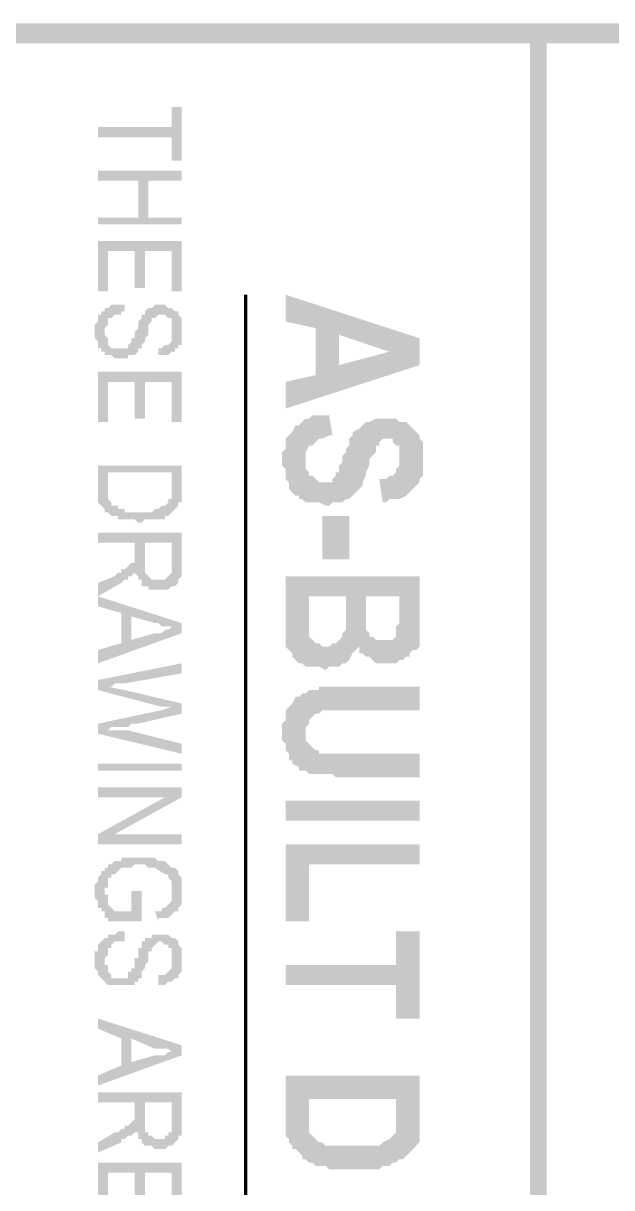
# Model space of a CAD drawing. Header units: inches. Extents: x -186 to 186, y -282 to 282.
# Drawn here: x 138.4 to 144.9, y -270.76 to -257.89 of the extents above; entities that cross this region are included whole.
import ezdxf

# ---------------------------------------------------------------- set-up
doc = ezdxf.new("R2010")
doc.units = ezdxf.units.IN
doc.header["$MEASUREMENT"] = 0
doc.layers.add('H', color=7, linetype='CONTINUOUS', lineweight=100)
doc.layers.add('P', color=250, linetype='CONTINUOUS', lineweight=100)

msp = doc.modelspace()

# ---------------------------------------------------------------- hatches: boundary and pattern name
at = {"layer": 'H', "linetype": 'Continuous'}
for points in [[(186.111, -257.889), (-185.889, -258.111), (-186.111, -257.889)], [(185.889, -258.111), (186.111, -257.889), (-185.889, -258.111)], [(144.185, -258), (144, -258), (144.185, -282)], [(144, -258), (144.185, -282), (144, -282)], [(140.148, -259.407), (140.148, -258.815), (140.037, -258.815), (140.037, -259.037), (139.222, -259.037), (139.222, -259.148), (140.037, -259.148), (140.037, -259.407)], [(140.148, -259.63), (140.148, -259.519), (139.222, -259.519), (139.222, -259.63), (139.667, -259.63), (139.667, -260.037), (139.778, -259.63)], [(140.148, -260.111), (140.148, -260.037), (139.778, -260.037), (139.778, -259.63), (139.667, -260.037), (139.222, -260.037), (139.222, -260.111)], [(140.148, -260.852), (140.148, -260.296), (139.222, -260.296), (139.222, -260.852), (139.333, -260.852), (139.333, -260.407), (139.63, -260.407), (139.63, -260.815), (139.741, -260.815), (139.741, -260.407), (140.037, -260.407), (140.037, -260.852)], [(140.148, -261.296), (140.148, -261.222), (140.148, -261.185), (140.148, -261.148), (140.111, -261.111), (140.111, -261.074), (140.074, -261.074), (140.037, -261.037), (140, -261.037), (139.963, -261), (139.852, -261), (139.815, -261.037), (139.778, -261.037), (139.741, -261.074), (139.741, -261.111), (139.704, -261.111), (139.704, -261.148), (139.667, -261.185), (139.667, -261.222), (139.667, -261.259), (139.63, -261.296), (139.63, -261.333), (139.63, -261.37), (139.593, -261.37), (139.593, -261.407), (139.556, -261.444), (139.556, -261.481), (139.519, -261.481), (139.481, -261.481), (139.444, -261.481), (139.407, -261.481), (139.37, -261.481), (139.333, -261.444), (139.333, -261.407), (139.333, -261.37), (139.296, -261.333), (139.296, -261.037), (139.296, -261.074), (139.259, -261.074), (139.259, -261.111), (139.222, -261.111), (139.222, -261.148), (139.222, -261.185), (139.185, -261.222), (139.185, -261.37), (139.222, -261.407), (139.222, -261.444), (139.222, -261.481), (139.259, -261.481), (139.259, -261.519), (139.296, -261.519), (139.296, -261.556), (139.333, -261.556), (139.37, -261.556), (139.407, -261.593), (139.556, -261.593), (139.556, -261.556), (139.593, -261.556), (139.63, -261.556), (139.667, -261.519), (139.667, -261.481), (139.704, -261.481), (139.704, -261.444), (139.741, -261.407), (139.741, -261.37), (139.778, -261.333), (139.778, -261.296), (139.778, -261.259), (139.778, -261.222), (139.815, -261.185), (139.815, -261.148), (139.852, -261.148), (139.889, -261.111), (139.926, -261.111), (139.963, -261.111), (140, -261.148), (140.037, -261.148), (140.037, -261.185), (140.037, -261.222), (140.037, -261.296), (140.074, -261.519), (140.074, -261.481), (140.111, -261.481), (140.111, -261.444), (140.148, -261.444), (140.148, -261.407), (140.148, -261.37)], [(139.519, -261.074), (139.519, -261), (139.444, -261), (139.407, -261), (139.37, -261), (139.333, -261.037), (139.296, -261.037), (139.296, -261.296), (139.296, -261.259), (139.333, -261.222), (139.333, -261.185), (139.333, -261.148), (139.37, -261.148), (139.407, -261.111), (139.444, -261.111), (139.481, -261.111), (139.481, -261.074)], [(142.778, -261.667), (142.778, -261.37), (141.296, -260.889), (141.296, -261.185), (141.63, -261.259), (141.63, -261.778), (141.889, -261.333), (142.444, -261.519)], [(140.074, -261.519), (140.037, -261.296), (140.037, -261.37), (140.037, -261.407), (140, -261.444), (139.963, -261.444), (139.926, -261.481), (139.889, -261.481), (139.889, -261.556), (139.926, -261.556), (139.963, -261.556), (140, -261.556), (140.037, -261.519)], [(142.778, -261.667), (142.444, -261.519), (141.889, -261.667), (141.889, -261.333), (141.63, -261.778), (141.296, -261.852), (141.296, -262.148)], [(140.148, -262.296), (140.148, -261.741), (139.222, -261.741), (139.222, -262.296), (139.333, -262.296), (139.333, -261.852), (139.63, -261.852), (139.63, -262.259), (139.741, -262.259), (139.741, -261.852), (140.037, -261.852), (140.037, -262.296)], [(142.815, -262.704), (142.815, -262.63), (142.815, -262.556), (142.815, -262.519), (142.778, -262.481), (142.778, -262.444), (142.741, -262.407), (142.704, -262.37), (142.667, -262.333), (142.63, -262.296), (142.593, -262.296), (142.556, -262.296), (142.519, -262.259), (142.481, -262.259), (142.444, -262.259), (142.37, -262.259), (142.333, -262.259), (142.296, -262.259), (142.222, -262.296), (142.185, -262.296), (142.148, -262.333), (142.111, -262.37), (142.037, -262.407), (142.037, -262.444), (142, -262.481), (142, -262.519), (142, -262.556), (141.963, -262.593), (141.963, -262.63), (141.926, -262.667), (141.926, -262.741), (141.889, -262.778), (141.889, -262.815), (141.889, -262.852), (141.852, -262.852), (141.852, -262.889), (141.815, -262.926), (141.815, -262.963), (141.778, -262.963), (141.667, -262.963), (141.63, -262.926), (141.593, -262.889), (141.556, -262.889), (141.556, -262.852), (141.519, -262.815), (141.519, -262.778), (141.519, -262.704), (141.481, -262.296), (141.444, -262.333), (141.407, -262.333), (141.37, -262.407), (141.333, -262.444), (141.296, -262.481), (141.296, -262.519), (141.296, -262.556), (141.296, -262.593), (141.259, -262.63), (141.259, -262.778), (141.296, -262.815), (141.296, -262.852), (141.296, -262.926), (141.333, -262.963), (141.333, -263), (141.333, -263.037), (141.37, -263.074), (141.407, -263.111), (141.444, -263.111), (141.444, -263.148), (141.481, -263.148), (141.519, -263.185), (141.556, -263.185), (141.593, -263.185), (141.667, -263.185), (141.741, -263.222), (141.778, -263.222), (141.815, -263.185), (141.852, -263.185), (141.889, -263.185), (141.926, -263.185), (141.963, -263.148), (142, -263.148), (142.037, -263.111), (142.111, -263.037), (142.148, -263), (142.148, -262.963), (142.185, -262.889), (142.185, -262.852), (142.222, -262.778), (142.222, -262.704), (142.259, -262.667), (142.296, -262.63), (142.296, -262.593), (142.296, -262.556), (142.333, -262.556), (142.333, -262.519), (142.37, -262.481), (142.481, -262.481), (142.481, -262.519), (142.519, -262.556), (142.556, -262.556), (142.556, -262.63), (142.556, -262.667), (142.556, -262.704), (142.556, -263.148), (142.63, -263.111), (142.667, -263.074), (142.741, -263), (142.778, -262.963), (142.778, -262.926), (142.815, -262.889), (142.815, -262.852), (142.815, -262.815), (142.815, -262.741)], [(141.815, -262.444), (141.778, -262.222), (141.741, -262.222), (141.667, -262.222), (141.63, -262.222), (141.593, -262.222), (141.556, -262.259), (141.519, -262.259), (141.481, -262.296), (141.519, -262.704), (141.519, -262.667), (141.519, -262.63), (141.556, -262.556), (141.593, -262.556), (141.63, -262.519), (141.667, -262.481), (141.704, -262.481), (141.778, -262.444)], [(140.148, -263.037), (140.148, -262.778), (139.222, -262.778), (139.222, -263.111), (139.222, -263.148), (139.222, -263.185), (139.259, -263.222), (139.296, -263.259), (139.296, -263.296), (139.333, -263.296), (139.333, -262.852), (140.037, -262.852), (140.037, -263.037), (140.037, -263.296), (140.074, -263.259), (140.111, -263.222), (140.111, -263.185), (140.148, -263.185), (140.148, -263.148)], [(142.556, -263.148), (142.556, -262.704), (142.556, -262.741), (142.556, -262.778), (142.519, -262.815), (142.519, -262.852), (142.481, -262.889), (142.444, -262.889), (142.407, -262.926), (142.333, -262.926), (142.37, -263.185), (142.407, -263.185), (142.444, -263.148), (142.481, -263.148), (142.519, -263.148)], [(140.037, -263.296), (140.037, -263.037), (140.037, -263.111), (140.037, -263.148), (140, -263.148), (140, -263.185), (139.963, -263.222), (139.926, -263.222), (139.889, -263.259), (139.852, -263.259), (139.815, -263.296), (139.778, -263.296), (139.741, -263.296), (139.63, -263.296), (139.593, -263.296), (139.519, -263.296), (139.519, -263.259), (139.481, -263.259), (139.444, -263.259), (139.444, -263.222), (139.407, -263.222), (139.37, -263.222), (139.37, -263.185), (139.333, -263.148), (139.333, -263.074), (139.333, -263.037), (139.333, -262.852), (139.333, -263.296), (139.37, -263.333), (139.407, -263.333), (139.444, -263.333), (139.444, -263.37), (139.481, -263.37), (139.519, -263.37), (139.556, -263.37), (139.63, -263.37), (139.667, -263.407), (139.704, -263.407), (139.741, -263.37), (139.815, -263.37), (139.852, -263.37), (139.889, -263.37), (139.926, -263.37), (139.963, -263.37), (139.963, -263.333), (140, -263.333)], [(141.704, -263.815), (142, -263.815), (142, -263.333), (141.704, -263.333)], [(140.148, -263.889), (140.148, -263.519), (139.222, -263.519), (139.222, -263.63), (139.63, -263.63), (139.63, -263.778), (139.63, -263.926), (139.63, -263.963), (139.667, -264), (139.667, -264.037), (139.704, -264.037), (139.704, -264.074), (139.704, -264.111), (139.741, -263.63), (140.037, -263.63), (140.037, -263.889), (140.037, -264.111), (140.074, -264.111), (140.111, -264.074), (140.111, -264.037), (140.148, -264), (140.148, -263.963)], [(140.037, -264.111), (140.037, -263.889), (140.037, -263.963), (140, -264), (139.963, -264.037), (139.852, -264.037), (139.815, -264.037), (139.778, -264), (139.741, -263.963), (139.741, -263.926), (139.741, -263.63), (139.704, -264.111), (139.741, -264.111), (139.778, -264.111), (139.778, -264.148), (139.815, -264.148), (139.852, -264.148), (139.963, -264.148), (140, -264.148)], [(139.63, -263.926), (139.63, -263.778), (139.63, -263.815), (139.63, -263.852), (139.593, -263.852), (139.556, -263.889), (139.519, -263.926), (139.481, -263.926), (139.481, -263.963), (139.444, -263.963), (139.407, -264), (139.222, -264.074), (139.222, -264.222), (139.481, -264.074), (139.519, -264.037), (139.556, -264.037), (139.556, -264), (139.593, -264), (139.63, -263.963)], [(142.778, -264.481), (142.778, -264), (141.296, -264), (141.296, -264.63), (141.296, -264.667), (141.296, -264.778), (141.333, -264.815), (141.37, -264.852), (141.37, -264.889), (141.407, -264.926), (141.444, -264.963), (141.481, -264.963), (141.519, -265), (141.556, -264.222), (141.963, -264.222), (141.963, -264.444), (141.963, -264.963), (142, -264.926), (142.037, -264.852), (142.074, -264.815), (142.111, -264.778), (142.111, -264.815), (142.111, -264.852), (142.148, -264.852), (142.185, -264.889), (142.185, -264.222), (142.556, -264.222), (142.556, -264.926), (142.593, -264.926), (142.63, -264.889), (142.667, -264.889), (142.667, -264.852), (142.704, -264.815), (142.741, -264.815), (142.778, -264.778), (142.778, -264.741), (142.778, -264.704), (142.778, -264.667), (142.778, -264.63), (142.778, -264.519)], [(140.148, -264.63), (140.148, -264.519), (139.222, -264.222), (139.222, -264.333), (139.481, -264.407), (139.481, -264.741), (139.593, -264.444), (139.852, -264.519), (139.889, -264.519), (139.926, -264.556), (139.963, -264.556), (140, -264.556), (140.037, -264.556)], [(141.963, -264.963), (141.963, -264.444), (141.963, -264.593), (141.926, -264.63), (141.926, -264.667), (141.889, -264.704), (141.852, -264.741), (141.815, -264.741), (141.778, -264.778), (141.704, -264.778), (141.667, -264.741), (141.63, -264.741), (141.593, -264.704), (141.556, -264.667), (141.556, -264.63), (141.556, -264.222), (141.519, -265), (141.556, -265), (141.593, -265), (141.63, -265), (141.667, -265), (141.741, -265.037), (141.778, -265), (141.815, -265), (141.852, -265), (141.889, -265), (141.926, -264.963)], [(142.556, -264.926), (142.556, -264.37), (142.556, -264.519), (142.519, -264.556), (142.519, -264.63), (142.519, -264.667), (142.481, -264.704), (142.444, -264.704), (142.407, -264.704), (142.333, -264.704), (142.296, -264.704), (142.259, -264.667), (142.222, -264.667), (142.222, -264.63), (142.185, -264.593), (142.185, -264.222), (142.185, -264.889), (142.222, -264.889), (142.259, -264.926), (142.296, -264.963), (142.333, -264.963), (142.481, -264.963), (142.519, -264.963)], [(140.148, -264.63), (140.037, -264.556), (140, -264.593), (139.963, -264.593), (139.926, -264.63), (139.889, -264.63), (139.852, -264.63), (139.593, -264.704), (139.593, -264.444), (139.481, -264.741), (139.222, -264.815), (139.222, -264.963)], [(140.148, -265.074), (140.148, -264.963), (139.222, -265.148), (139.333, -265.222), (139.37, -265.222), (139.407, -265.185), (139.444, -265.185), (139.481, -265.185), (139.519, -265.185)], [(140.148, -265.519), (140.148, -265.407), (139.519, -265.259), (139.333, -265.222), (139.222, -265.148), (139.222, -265.259), (139.926, -265.444), (139.963, -265.444), (140, -265.444), (140.037, -265.444)], [(142.778, -265.481), (142.778, -265.222), (141.815, -265.222), (141.778, -265.222), (141.667, -265.222), (141.667, -265.259), (141.63, -265.259), (141.593, -265.259), (141.556, -265.259), (141.519, -265.296), (141.519, -265.741), (141.519, -265.704), (141.519, -265.667), (141.556, -265.63), (141.556, -265.593), (141.593, -265.556), (141.63, -265.519), (141.667, -265.519), (141.704, -265.481), (141.741, -265.481), (142, -265.481)], [(142.778, -266.222), (142.778, -265.963), (141.778, -265.963), (141.704, -265.963), (141.667, -265.963), (141.667, -265.926), (141.63, -265.926), (141.593, -265.889), (141.556, -265.852), (141.519, -265.815), (141.519, -265.778), (141.519, -265.741), (141.519, -265.296), (141.481, -265.296), (141.444, -265.333), (141.407, -265.333), (141.37, -265.407), (141.333, -265.444), (141.296, -265.481), (141.296, -265.519), (141.296, -265.556), (141.296, -265.593), (141.259, -265.63), (141.259, -265.815), (141.296, -265.852), (141.296, -265.889), (141.296, -265.926), (141.333, -265.963), (141.333, -266.037), (141.37, -266.037), (141.37, -266.074), (141.444, -266.111), (141.444, -266.148), (141.481, -266.148), (141.519, -266.148), (141.556, -266.185), (141.593, -266.185), (141.63, -266.185), (141.667, -266.185), (141.815, -266.185), (141.852, -266.222), (142, -266.222)], [(140.148, -265.519), (140.037, -265.444), (139.926, -265.481), (139.222, -265.63), (139.333, -265.704), (139.37, -265.667), (139.444, -265.667), (139.481, -265.667), (139.519, -265.667), (139.556, -265.667), (139.593, -265.63), (139.667, -265.63)], [(140.148, -265.963), (140.148, -265.852), (139.556, -265.704), (139.481, -265.704), (139.407, -265.704), (139.37, -265.704), (139.333, -265.704), (139.222, -265.63), (139.222, -265.741)], [(139.222, -266.148), (140.148, -266.148), (140.148, -266.074), (139.222, -266.074)], [(140.148, -266.444), (140.148, -266.333), (139.222, -266.333), (139.222, -266.444), (139.963, -266.444)], [(140.148, -266.444), (139.963, -266.444), (139.222, -266.852), (139.407, -266.852)], [(141.296, -266.704), (142.778, -266.704), (142.778, -266.481), (141.296, -266.481)], [(140.148, -266.963), (140.148, -266.852), (139.407, -266.852), (139.222, -266.852), (139.222, -266.963)], [(142.778, -267.185), (142.778, -266.963), (141.296, -266.963), (141.296, -267.815), (141.556, -267.815), (141.556, -267.185)], [(140.148, -267.481), (140.148, -267.407), (140.148, -267.37), (140.148, -267.333), (140.111, -267.296), (140.111, -267.259), (140.074, -267.222), (140.037, -267.222), (140, -267.185), (139.963, -267.148), (139.926, -267.148), (139.889, -267.148), (139.852, -267.111), (139.815, -267.111), (139.741, -267.111), (139.704, -267.111), (139.667, -267.111), (139.63, -267.111), (139.519, -267.111), (139.481, -267.111), (139.481, -267.148), (139.444, -267.148), (139.407, -267.148), (139.37, -267.185), (139.333, -267.185), (139.333, -267.222), (139.296, -267.222), (139.296, -267.259), (139.259, -267.259), (139.259, -267.296), (139.222, -267.333), (139.222, -267.37), (139.185, -267.407), (139.185, -267.556), (139.222, -267.593), (139.222, -267.63), (139.222, -267.667), (139.259, -267.667), (139.259, -267.704), (139.296, -267.704), (139.296, -267.778), (139.296, -267.444), (139.333, -267.444), (139.333, -267.407), (139.333, -267.37), (139.333, -267.333), (139.37, -267.333), (139.37, -267.296), (139.407, -267.296), (139.444, -267.259), (139.481, -267.222), (139.519, -267.222), (139.593, -267.222), (139.63, -267.185), (139.741, -267.185), (139.778, -267.222), (139.815, -267.222), (139.852, -267.222), (139.963, -267.296), (140, -267.296), (140, -267.333), (140.037, -267.37), (140.037, -267.407), (140.037, -267.481), (140.074, -267.704), (140.111, -267.704), (140.111, -267.667), (140.148, -267.63), (140.148, -267.593), (140.148, -267.556), (140.148, -267.519)], [(139.704, -267.815), (139.704, -267.481), (139.593, -267.481), (139.593, -267.704), (139.407, -267.704), (139.37, -267.667), (139.333, -267.63), (139.333, -267.593), (139.333, -267.556), (139.333, -267.519), (139.296, -267.519), (139.296, -267.481), (139.296, -267.778), (139.333, -267.778), (139.333, -267.815)], [(140.074, -267.704), (140.037, -267.481), (140.037, -267.519), (140.037, -267.556), (140.037, -267.593), (140, -267.63), (139.963, -267.667), (139.926, -267.667), (139.926, -267.704), (139.889, -267.704), (139.852, -267.704), (139.889, -267.815), (139.889, -267.778), (139.926, -267.778), (139.963, -267.778), (140, -267.778), (140.037, -267.741)], [(139.519, -268.037), (139.519, -267.926), (139.444, -267.926), (139.407, -267.963), (139.37, -267.963), (139.333, -267.963), (139.333, -268), (139.296, -268), (139.296, -268.259), (139.296, -268.222), (139.333, -268.185), (139.333, -268.148), (139.333, -268.111), (139.37, -268.111), (139.37, -268.074), (139.407, -268.037), (139.444, -268.037), (139.481, -268.037)], [(142.778, -268.889), (142.778, -267.926), (142.519, -267.926), (142.519, -268.296), (141.296, -268.296), (141.296, -268.519), (142.519, -268.519), (142.519, -268.889)], [(140.148, -268.222), (140.148, -268.148), (140.148, -268.111), (140.111, -268.074), (140.111, -268.037), (140.074, -268), (140.037, -268), (140, -267.963), (139.963, -267.963), (139.852, -267.963), (139.815, -267.963), (139.815, -268), (139.778, -268), (139.741, -268), (139.741, -268.037), (139.704, -268.037), (139.704, -268.074), (139.704, -268.111), (139.667, -268.111), (139.667, -268.185), (139.667, -268.222), (139.63, -268.222), (139.63, -268.259), (139.63, -268.296), (139.63, -268.333), (139.593, -268.333), (139.593, -268.37), (139.556, -268.37), (139.556, -268.407), (139.556, -268.444), (139.519, -268.444), (139.481, -268.444), (139.444, -268.444), (139.407, -268.444), (139.37, -268.444), (139.37, -268.407), (139.333, -268.37), (139.333, -268.333), (139.333, -268.296), (139.296, -268.296), (139.296, -268), (139.259, -268.037), (139.222, -268.074), (139.222, -268.111), (139.222, -268.148), (139.185, -268.148), (139.185, -268.333), (139.222, -268.37), (139.222, -268.407), (139.259, -268.444), (139.296, -268.481), (139.333, -268.519), (139.407, -268.519), (139.556, -268.519), (139.593, -268.519), (139.63, -268.519), (139.63, -268.481), (139.667, -268.481), (139.667, -268.444), (139.704, -268.444), (139.704, -268.407), (139.704, -268.37), (139.741, -268.333), (139.741, -268.296), (139.778, -268.259), (139.778, -268.222), (139.778, -268.185), (139.778, -268.148), (139.815, -268.148), (139.815, -268.111), (139.852, -268.074), (139.889, -268.037), (139.926, -268.037), (139.963, -268.074), (140, -268.074), (140, -268.111), (140.037, -268.111), (140.037, -268.148), (140.037, -268.185), (140.037, -268.222), (140.074, -268.444), (140.111, -268.444), (140.111, -268.407), (140.148, -268.37), (140.148, -268.333), (140.148, -268.296), (140.148, -268.259)], [(140.074, -268.444), (140.037, -268.222), (140.037, -268.296), (140.037, -268.333), (140, -268.37), (139.963, -268.407), (139.926, -268.407), (139.889, -268.407), (139.889, -268.519), (139.926, -268.519), (139.963, -268.519), (140, -268.481), (140.037, -268.481)], [(140.148, -269.296), (140.148, -269.185), (139.222, -268.889), (139.222, -269), (139.481, -269.111), (139.481, -269.407), (139.593, -269.111), (139.852, -269.222), (139.889, -269.222), (139.926, -269.222), (139.963, -269.222), (140, -269.222), (140.037, -269.259)], [(140.148, -269.296), (140.037, -269.259), (140, -269.259), (139.963, -269.296), (139.926, -269.296), (139.889, -269.296), (139.852, -269.296), (139.593, -269.37), (139.593, -269.111), (139.481, -269.407), (139.222, -269.519), (139.222, -269.63)], [(142.778, -270), (142.778, -269.519), (141.296, -269.519), (141.296, -270.111), (141.296, -270.148), (141.296, -270.185), (141.333, -270.222), (141.333, -270.259), (141.37, -270.296), (141.37, -270.333), (141.407, -270.333), (141.444, -270.37), (141.481, -270.407), (141.481, -270.444), (141.519, -270.444), (141.556, -269.778), (142.519, -269.778), (142.519, -269.889), (142.556, -270.444), (142.593, -270.444), (142.63, -270.407), (142.667, -270.37), (142.704, -270.333), (142.741, -270.296), (142.778, -270.259), (142.778, -270.222), (142.778, -270.185), (142.778, -270.148), (142.778, -270.037)], [(140.148, -270.037), (140.148, -269.704), (139.222, -269.704), (139.222, -269.815), (139.63, -269.815), (139.63, -269.926), (139.63, -270.111), (139.63, -270.148), (139.667, -270.148), (139.667, -270.185), (139.667, -270.222), (139.704, -270.222), (139.704, -270.259), (139.741, -269.815), (140.037, -269.815), (140.037, -270.037), (140.037, -270.296), (140.074, -270.259), (140.111, -270.222), (140.111, -270.185), (140.148, -270.185), (140.148, -270.148), (140.148, -270.074)], [(140.037, -270.296), (140.037, -270.037), (140.037, -270.111), (140.037, -270.148), (140, -270.148), (140, -270.185), (139.963, -270.185), (139.963, -270.222), (139.852, -270.222), (139.815, -270.185), (139.778, -270.185), (139.778, -270.148), (139.741, -270.148), (139.741, -270.111), (139.741, -269.815), (139.704, -270.259), (139.741, -270.296), (139.778, -270.296), (139.815, -270.296), (139.852, -270.333), (139.963, -270.333), (140, -270.296)], [(142.556, -270.444), (142.519, -269.889), (142.519, -270.074), (142.519, -270.111), (142.519, -270.148), (142.481, -270.185), (142.444, -270.222), (142.37, -270.259), (142.333, -270.296), (142.296, -270.296), (142.259, -270.296), (142.222, -270.296), (141.852, -270.296), (141.815, -270.296), (141.778, -270.296), (141.741, -270.296), (141.704, -270.259), (141.667, -270.259), (141.63, -270.222), (141.593, -270.185), (141.556, -270.148), (141.556, -270.111), (141.556, -270.074), (141.556, -269.778), (141.519, -270.444), (141.556, -270.481), (141.593, -270.481), (141.63, -270.519), (141.704, -270.519), (141.741, -270.519), (141.778, -270.556), (141.815, -270.556), (141.852, -270.556), (142.222, -270.556), (142.296, -270.556), (142.333, -270.556), (142.37, -270.519), (142.407, -270.519), (142.444, -270.519), (142.481, -270.481), (142.519, -270.481)], [(139.63, -270.111), (139.63, -269.926), (139.63, -270), (139.593, -270.037), (139.556, -270.074), (139.519, -270.074), (139.519, -270.111), (139.481, -270.111), (139.444, -270.148), (139.407, -270.148), (139.222, -270.259), (139.222, -270.37), (139.481, -270.259), (139.481, -270.222), (139.519, -270.222), (139.556, -270.185), (139.593, -270.185), (139.63, -270.148)], [(140.148, -271.037), (140.148, -270.481), (139.222, -270.481), (139.222, -271.037), (139.333, -271.037), (139.333, -270.593), (139.63, -270.593), (139.63, -271), (139.741, -271), (139.741, -270.593), (140.037, -270.593), (140.037, -271.037)]]:
    msp.add_hatch(color=0, dxfattribs=at).paths.add_polyline_path(points)

# ---------------------------------------------------------------- linework, layer by layer
at = {"layer": 'P', "color": 0, "linetype": 'Continuous'}
msp.add_lwpolyline([(140.852, -260.889), (140.852, -278.963)], dxfattribs=at)

doc.saveas('drawing.dxf')
